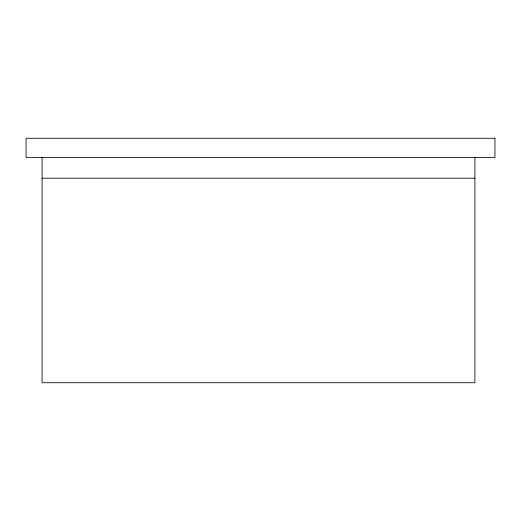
<?xml version="1.0" encoding="UTF-8"?>
<svg xmlns="http://www.w3.org/2000/svg" width="521" height="521" viewBox="0 0 521 521"><rect width="100%" height="100%" fill="white"/><g stroke="black" fill="none" stroke-linecap="round" stroke-linejoin="round"><path stroke-width="0.78" d="M42.084 178.208L474.911 178.208M474.911 157.485L474.911 382.733L42.084 382.733L42.084 157.485M494.95 138.267L26.05 138.267L26.05 157.485L494.95 157.485L494.95 138.267"/></g></svg>
